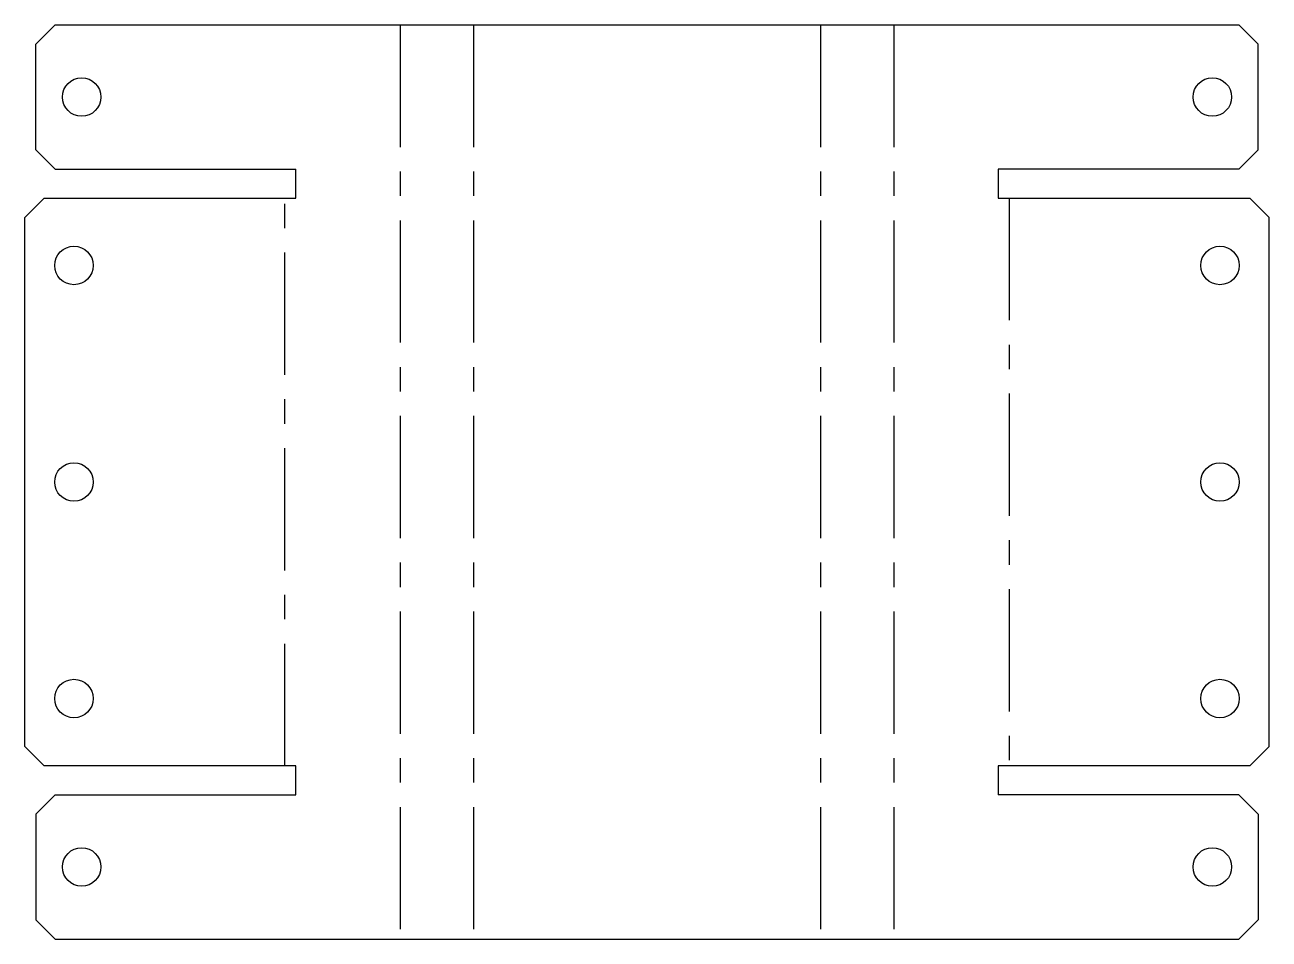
# Model space of a CAD drawing. Header units: millimetres. Extents: x -63 to 66, y -48 to 48.
import ezdxf

# ---------------------------------------------------------------- set-up
doc = ezdxf.new("R2010")
doc.units = ezdxf.units.MM
doc.linetypes.add('CENTERX2', pattern=[20.32, 12.7, -2.54, 2.54, -2.54])

msp = doc.modelspace()

# ---------------------------------------------------------------- linework, layer by layer
at = {"color": 7, "linetype": 'Continuous', "lineweight": 25}
for p, q in [((-60, 47.5), (-62, 45.5)), ((-60, 47.5), (62.94, 47.5)), ((64.94, 45.5), (62.94, 47.5)), ((-62, 34.5), (-62, 45.5)), ((64.94, 34.5), (64.94, 45.5)), ((-62, 34.5), (-60, 32.5)), ((62.94, 32.5), (64.94, 34.5)), ((-60, 32.5), (-35, 32.5)), ((-35, 29.5), (-35, 32.5)), ((62.94, 32.5), (37.94, 32.5)), ((37.94, 32.5), (37.94, 29.5)), ((-61.14, 29.5), (-63.14, 27.5)), ((-61.14, 29.5), (-35, 29.5)), ((37.94, 29.5), (64.08, 29.5)), ((66.08, 27.5), (64.08, 29.5)), ((-63.14, -27.5), (-63.14, 27.5)), ((66.08, -27.5), (66.08, 27.5)), ((-63.14, -27.5), (-61.14, -29.5)), ((64.08, -29.5), (66.08, -27.5)), ((-35, -29.5), (-61.14, -29.5)), ((-35, -32.5), (-35, -29.5)), ((64.08, -29.5), (37.94, -29.5)), ((37.94, -29.5), (37.94, -32.5)), ((-60, -32.5), (-62, -34.5)), ((-60, -32.5), (-35, -32.5)), ((62.94, -32.5), (37.94, -32.5)), ((64.94, -34.5), (62.94, -32.5)), ((-62, -34.5), (-62, -45.5)), ((64.94, -34.5), (64.94, -45.5)), ((-62, -45.5), (-60, -47.5)), ((62.94, -47.5), (64.94, -45.5)), ((-60, -47.5), (62.94, -47.5))]:
    msp.add_line(p, q, dxfattribs=at)
at = {"color": 7, "linetype": 'CENTERX2'}
for p, q in [((-24.18, 47.5), (-24.18, -47.5)), ((-16.54, 47.5), (-16.54, -47.5)), ((19.48, 47.5), (19.48, -47.5)), ((27.12, 47.5), (27.12, -47.5)), ((-36.16, -29.5), (-36.16, 29.5)), ((39.1, 29.5), (39.1, -29.5))]:
    msp.add_line(p, q, dxfattribs=at)
at = {"color": 7, "linetype": 'Continuous', "lineweight": 25}
for centre in [(-57.25, 40), (60.19, 40), (-58.05, 22.5), (60.98, 22.5), (-58.05, 0), (60.98, 0), (-58.05, -22.5), (60.98, -22.5), (-57.25, -40), (60.19, -40)]:
    msp.add_circle(centre, 2, dxfattribs=at)

doc.saveas('drawing.dxf')
